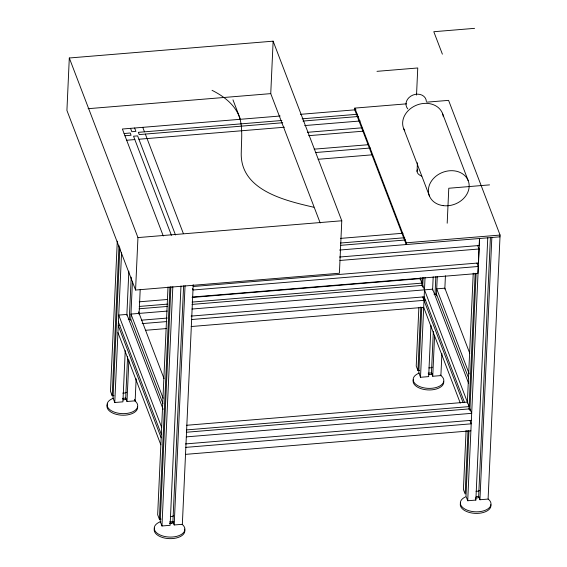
<?xml version="1.0" encoding="UTF-8"?>
<svg xmlns="http://www.w3.org/2000/svg" width="567" height="567" viewBox="0 0 567 567"><rect width="100%" height="100%" fill="white"/><g stroke="black" fill="none" stroke-linecap="round" stroke-linejoin="round"><path stroke-width="0.85" d="M69.302 57.99L66.92 110.445L135.57 290.042L339.399 273.223L341.781 220.769L273.131 41.171L69.302 57.99L137.951 237.587L135.57 290.042M117.291 241.166L110.473 391.28L112.188 395.773L113.939 395.624M112.188 395.773L119.006 245.66M119.864 247.899L113.046 398.013L114.761 402.506L122.919 401.833L125.243 350.619M114.761 402.506L121.579 252.393M126.845 315.295L128.851 271.146M136.151 378.749L135.144 400.826L126.994 401.5L125.704 398.126L127.589 356.629M129.276 319.54L131.204 277.157M126.994 401.5L128.879 359.995M130.686 320.256L132.444 281.409M139.078 314.288L140.198 289.567M168.016 286.937L157.669 514.758L159.384 519.244L161.134 519.103M159.384 519.244L169.93 287.008M170.908 286.604L160.241 521.491L161.964 525.978L170.114 525.311L180.979 286.009M161.964 525.978L172.829 286.682M193.219 284.769L182.347 524.298L174.189 524.971L172.907 521.605L183.609 285.839M174.189 524.971L185.055 285.676M320.192 222.966L270.75 93.626L273.131 41.171M354.829 108.106L354.751 109.849L406.241 244.547L406.319 242.804L354.829 108.106L406.532 103.839M416.525 95.072L417.759 67.976L376.991 71.336M417.043 171.39L417.432 162.772M418.864 307.775L416.221 366.055L417.936 370.542L419.686 370.4M420.154 279.517L420.232 277.752M417.936 370.542L420.827 306.967M421.784 285.775L422.146 277.83M421.763 307.449L418.793 372.788L420.508 377.282L428.666 376.608L430.991 325.394M422.684 287.136L423.124 277.426M420.508 377.282L425.044 277.497M432.593 290.07L433.195 276.824M441.899 353.524L440.892 375.595L432.741 376.268L431.452 372.902L433.337 331.397M435.024 294.316L435.825 276.653M432.741 376.268L434.584 335.65M436.392 295.917L437.27 276.49M447.193 223.221L448.781 188.251L489.548 184.885M444.826 289.064L445.428 275.817M466.102 430.367L463.416 489.527L465.131 494.02L468.023 430.438M467.35 402.995L473.239 273.188M468.98 409.246L475.16 273.266M468.959 430.92L465.989 496.267L467.711 500.753L475.862 500.08L487.769 237.821M469.88 410.607L476.096 273.741M476.918 263.116L478.208 266.483L477.889 273.478L192.667 297.009M477.712 245.631L479.002 248.998L478.364 262.982L193.141 286.519M479.476 238.509L479.158 245.504L339.505 257.035M467.711 500.753L479.618 238.494M426.689 102.173L448.589 100.366L500.08 235.064L488.095 499.073L479.937 499.747L478.654 496.38L490.398 237.651M479.937 499.747L491.844 237.488M474.572 28.35L433.805 31.717L442.388 54.163M88.098 108.694L270.75 93.626M280.162 116.008L122.38 129.021L163.268 235.992M300.418 114.336L355.963 109.75M124.102 133.514L130.212 133.011L131.069 135.251L124.96 135.761M281.877 120.495L138.369 132.338L139.227 134.585L282.735 122.741M302.14 118.822L357.621 114.243M302.998 121.069L358.486 116.49M126.675 140.247L134.826 139.574M138.901 139.241L284.457 127.228M304.713 125.562L360.201 120.984M307.349 132.317L361.959 127.816M308.639 135.683L363.249 131.183M314.168 149.164L368.21 144.713M315.769 152.516L370.379 148.008M318.094 159.292L371.824 154.855M137.951 237.587L341.781 220.769M340.498 238.395L403.002 233.235M340.455 243.03L404.718 237.729M340.434 245.348L405.575 239.976M406.319 242.804L500.08 235.064M339.505 250.054L500.002 236.815M339.909 260.473L479.002 248.998M478.208 266.483L192.986 290.013L192.468 288.667M139.227 301.814L167.414 299.489M192.078 297.455L420.19 278.638L421.905 283.124L192.029 302.091M139.184 306.449L167.371 304.125M139.163 308.767L167.343 306.442M192.007 304.408L422.762 285.371L469.1 406.603L186.38 429.928M167.3 311.077L130.963 314.075L163.14 398.268M191.965 309.043L432.635 289.184L468.597 383.278M128.277 319.526L130.729 319.32L162.906 403.513M434.024 294.294L436.47 294.096L468.654 378.281M141.445 320.178L167.3 318.059M191.079 316.095L424.166 296.853L464.543 402.499M120.006 325.437L118.255 325.578L161.163 437.83M142.161 323.608L166.826 321.567M191.483 319.533L425.753 300.205M145.372 330.306L166.507 328.562M191.171 326.528L423.691 307.342L460.284 403.087M122.444 398.395L125.704 398.126M428.191 373.171L431.452 372.902M186.43 425.293L467.385 402.109M186.359 432.245L469.965 408.842L471.68 413.336L186.316 436.881M185.43 443.933L471.361 420.331M185.834 447.37L471.198 423.825L469.915 420.459M185.522 454.365L470.886 430.821M169.639 521.874L172.907 521.605M476.202 496.579L478.654 496.38M313.785 207.253C284.868 200.52 239.38 190.165 241.28 151.864C241.372 141.14 242.733 130.268 240.217 119.708C236.517 105.745 224.362 96.503 212.03 90.316M442.409 113.216L468.158 180.568M403.661 128.589L429.403 195.934M469.788 353.383L444.861 288.178L436.71 288.851L469.207 373.866M422.72 296.98L463.126 402.698M475.344 498.733L475.862 500.08M232.973 99.835L240.103 118.496M142.764 127.341L144.479 131.835M145.343 134.074L183.339 233.484M134.613 128.014L135.903 131.381L131.82 131.721L130.538 128.348M175.501 234.979L137.618 135.874L133.543 136.208L171.425 235.319M138.546 311.907L164.04 378.607M163.168 409.331L126.888 314.416L118.737 315.089L161.638 427.334M118.418 322.077L161.326 434.329M117.943 332.574L160.844 444.819M134.577 399.331L135.144 400.826M432.352 367.168A4.111 2.233 2.6 0 1 428.865 367.877M443.685 381.258A15.344 8.335 2.6 0 1 427.61 389.912A15.344 8.335 2.6 0 1 413.421 379.408M432.295 373.667A4.111 2.233 2.6 0 1 428.56 374.553M440.198 375.021A15.344 8.335 2.6 0 1 438.185 386.814A15.344 8.335 2.6 0 1 416.419 384.795A15.344 8.335 2.6 0 1 419.282 373.079M126.498 392.251A4.111 2.233 2.6 0 1 122.763 393.137M134.854 400.834A15.344 8.335 2.6 0 1 131.303 412.372A15.344 8.335 2.6 0 1 109.885 409.721A15.344 8.335 2.6 0 1 113.556 398.197M137.568 406.454A15.344 8.335 2.6 0 1 120.941 415.129A15.344 8.335 2.6 0 1 107.624 404.023M126.221 398.92A4.153 2.254 2.6 0 1 122.848 399.841M479.519 490.575A4.111 2.233 2.6 0 1 476.032 491.284M488.137 499.01A15.344 8.335 2.6 0 1 485.033 510.385A15.344 8.335 2.6 0 1 463.841 508.401A15.344 8.335 2.6 0 1 465.535 496.89M490.852 504.637A15.344 8.335 2.6 0 1 474.962 513.355A15.344 8.335 2.6 0 1 460.553 502.964M479.469 497.075A4.111 2.233 2.6 0 1 475.33 497.925M173.665 515.658A4.111 2.233 2.6 0 1 170.327 516.565M182.17 524.376A15.344 8.335 2.6 0 1 178.329 535.865A15.344 8.335 2.6 0 1 156.981 533.086A15.344 8.335 2.6 0 1 160.822 521.605M184.523 529.089A15.344 8.335 2.6 0 1 169.483 538.643A15.344 8.335 2.6 0 1 154.5 528.104M173.793 521.959A4.153 2.254 2.6 0 1 169.632 523.256A4.111 2.233 2.6 0 0 173.75 521.931M421.763 176.146A10.426 5.663 2.6 0 1 417.751 169.214M407.772 108.857A10.426 8.519 -20.9 0 1 412.982 95.043A10.426 8.519 -20.9 0 1 426.363 101.479M404.767 130.757A20.844 17.031 -20.9 0 1 417.355 104.845A20.844 17.031 -20.9 0 1 443.323 116.745M443.203 205.637A20.844 17.031 -20.9 0 0 468.562 181.709A20.844 17.031 -20.9 0 0 434.577 177.4A20.844 17.031 -20.9 0 0 443.203 205.637"/></g></svg>
